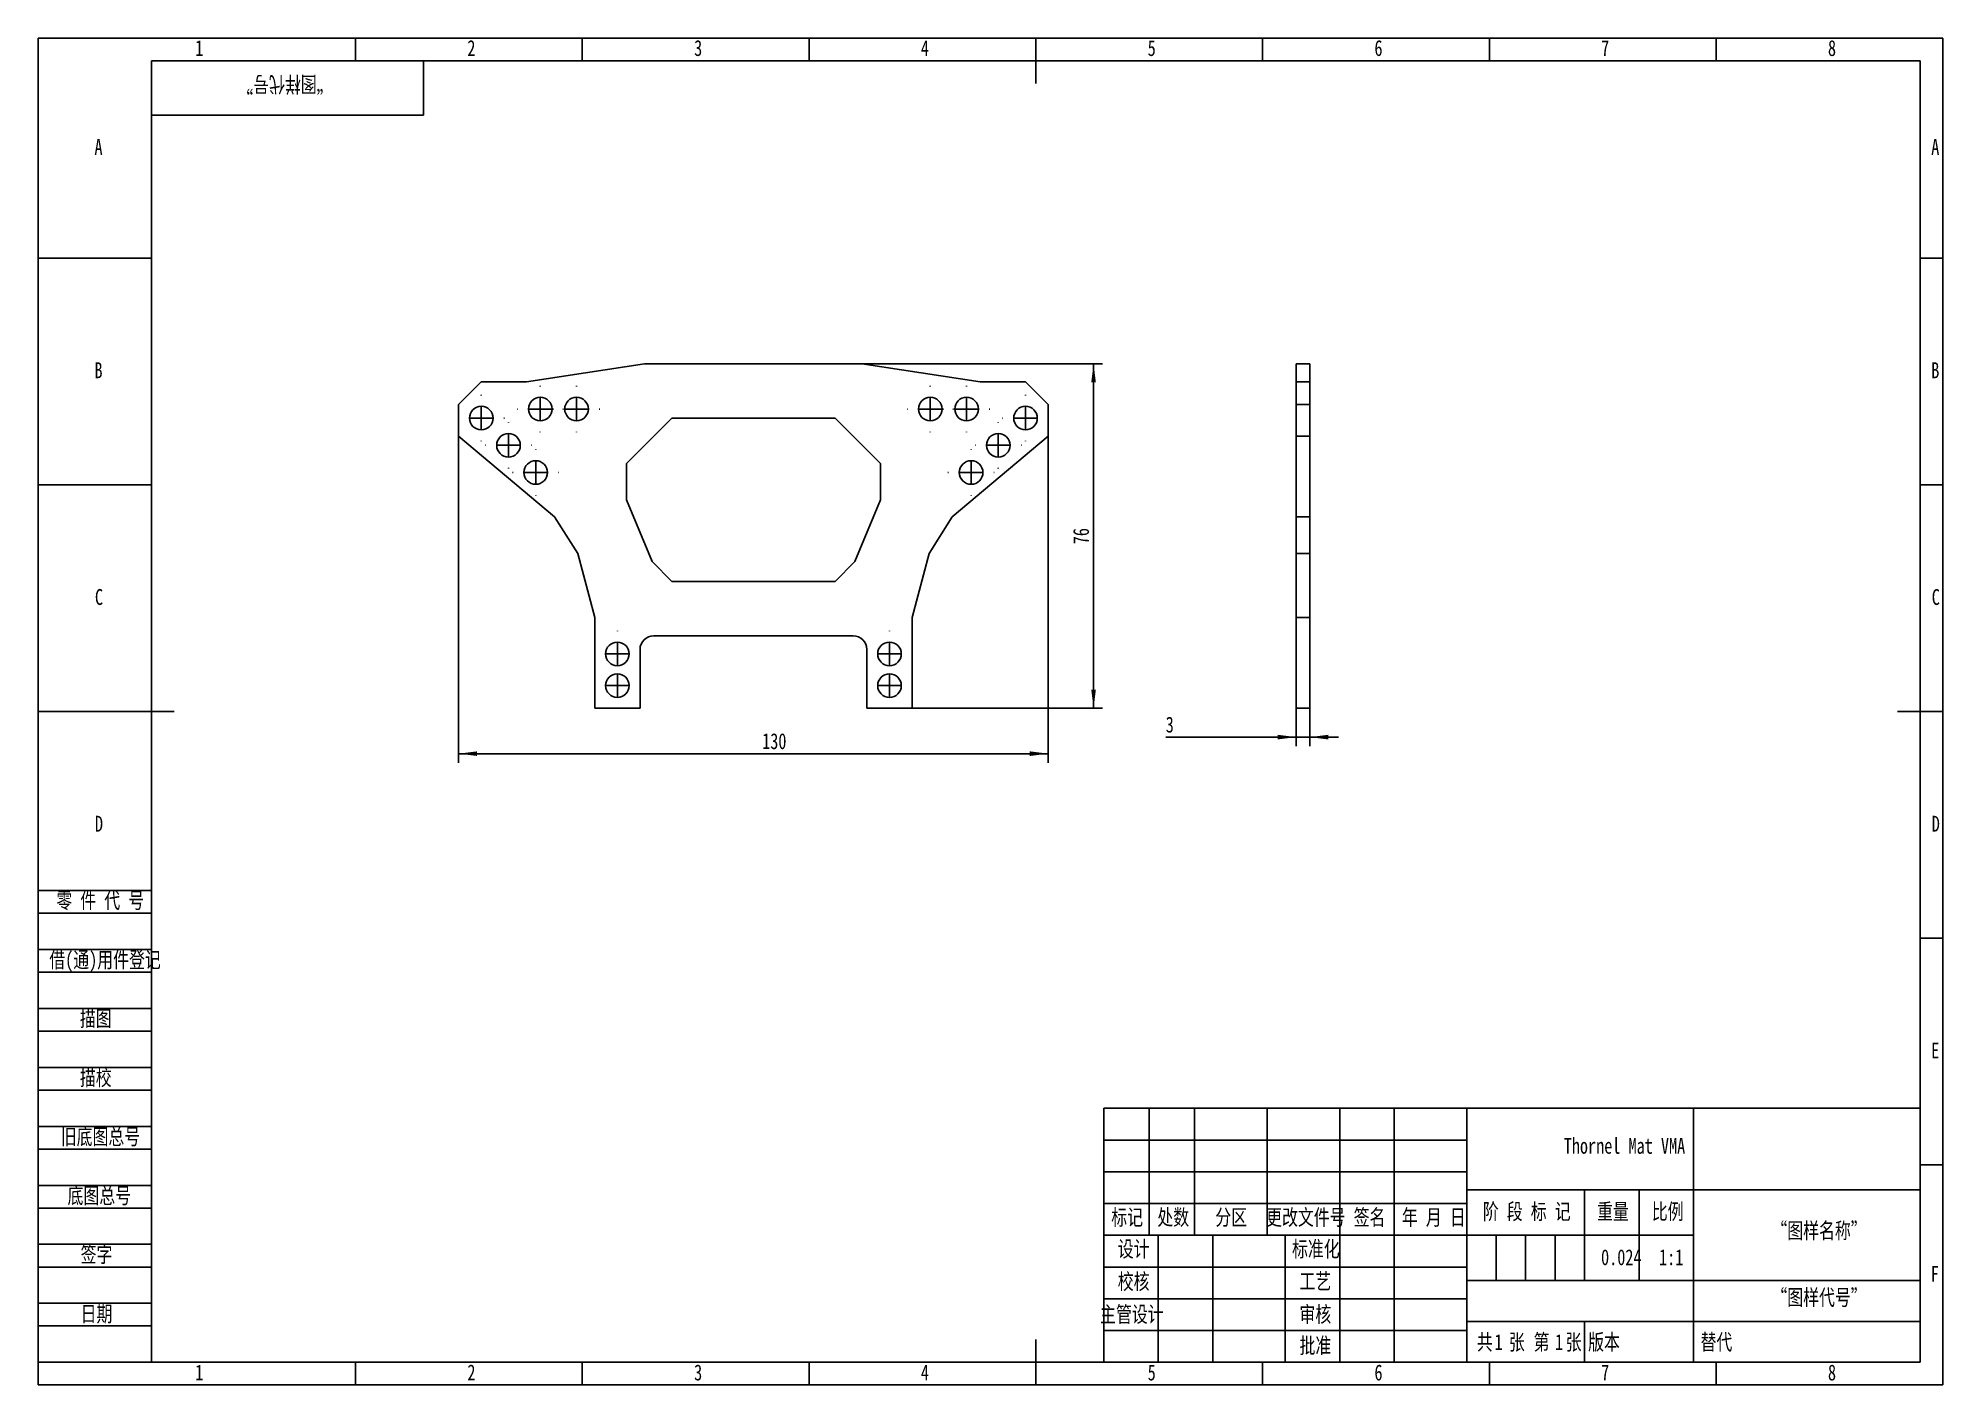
# Model space of a CAD drawing. Header units: millimetres. Extents: x 0 to 420, y 0 to 297.
import ezdxf

# ---------------------------------------------------------------- set-up
doc = ezdxf.new("R2010")
doc.units = ezdxf.units.MM
for name, color, linetype in [('10', 7, 'Continuous'), ('5', 7, 'Continuous'), ('9', 7, 'Continuous'), ('SLD-0', 7, 'Continuous')]:
    doc.layers.add(name, color=color, linetype=linetype)
doc.styles.add('SLDTEXTSTYLE0', font='HYSWLONGFANGSONG.TTF', dxfattribs={"bigfont": 'bigfont'})
doc.styles.add('SLDTEXTSTYLE1', font='长仿宋体', dxfattribs={"bigfont": 'bigfont'})
doc.styles.add('SLDTEXTSTYLE2', font='HYSWLONGFANGSONG.TTF')
doc.dimstyles.new('SLDDIMSTYLE0', dxfattribs={"dimtxt": 3.5, "dimasz": 4.08, "dimexe": 0, "dimexo": 0.0625, "dimgap": 0.875, "dimtad": 2, "dimrnd": 1e-09, "dimzin": 12, "dimdsep": 46, "dimtxsty": 'SLDTEXTSTYLE2', "dimsah": 1, "dimcen": 0.09, "dimadec": 0, "dimazin": 3, "dimtfac": 1, "dimtofl": 0, "dimtmove": 0, "dimatfit": 3, "dimfxl": 0, "dimfrac": 2, "dimtolj": 1, "dimtzin": 12, "dimarcsym": 0})
doc.dimstyles.new('SLDDIMSTYLE1', dxfattribs={"dimtxt": 3.5, "dimasz": 4.08, "dimexe": 0, "dimexo": 0.0625, "dimgap": 0.875, "dimtad": 2, "dimrnd": 1e-09, "dimzin": 12, "dimdsep": 46, "dimtxsty": 'SLDTEXTSTYLE2', "dimsah": 1, "dimcen": 0.09, "dimadec": 0, "dimazin": 3, "dimtfac": 1, "dimtmove": 0, "dimatfit": 0, "dimfxl": 0, "dimfrac": 2, "dimtolj": 1, "dimtzin": 12, "dimarcsym": 0})

# ---------------------------------------------------------------- blocks, each defined once
blk = doc.blocks.new('_D')
at = {"layer": '10'}
for p, q in [((92.73, 209.2), (92.73, 137.2)), ((222.73, 209.2), (222.73, 137.2)), ((92.73, 139.2), (222.73, 139.2))]:
    blk.add_line(p, q, dxfattribs=at)
for points in [[(92.73, 139.2), (96.81, 138.69), (96.81, 139.71)], [(222.73, 139.2), (218.65, 139.71), (218.65, 138.69)]]:
    blk.add_solid(points, dxfattribs=at)
at = {"layer": '10', "insert": (159.65, 143.71), "char_height": 3.5, "attachment_point": 1, "style": 'SLDTEXTSTYLE2'}
blk.add_mtext('130', dxfattribs=at)
blk = doc.blocks.new('_D_1')
at = {"layer": '10'}
for p, q in [((181.73, 225.2), (234.73, 225.2)), ((232.73, 149.2), (232.73, 225.2)), ((192.73, 149.2), (234.73, 149.2))]:
    blk.add_line(p, q, dxfattribs=at)
for points in [[(232.73, 225.2), (232.22, 221.12), (233.23, 221.12)], [(232.73, 149.2), (233.23, 153.28), (232.22, 153.28)]]:
    blk.add_solid(points, dxfattribs=at)
at = {"layer": '10', "insert": (228.21, 185.38), "char_height": 3.5, "attachment_point": 1, "rotation": 90, "style": 'SLDTEXTSTYLE2'}
blk.add_mtext('76', dxfattribs=at)
blk = doc.blocks.new('SW_CENTERMARKSYMBOL_0')
at = {"layer": '10', "color": 0}
for p, q in [((0, 5), (0, 5.1)), ((-5, 0), (-5.1, 0)), ((0, 0), (-2.5, 0)), ((0, 0), (0, 2.5)), ((0, 0), (0, -2.5)), ((0, 0), (2.5, 0)), ((5, 0), (5.1, 0)), ((0, -5), (0, -5.1))]:
    blk.add_line(p, q, dxfattribs=at)
blk = doc.blocks.new('SW_CENTERMARKSYMBOL_1')
at = {"layer": '10', "color": 0}
for p, q in [((0, 5), (0, 5.1)), ((-5, 0), (-5.1, 0)), ((0, 0), (-2.5, 0)), ((0, 0), (0, 2.5)), ((0, 0), (0, -2.5)), ((0, 0), (2.5, 0)), ((5, 0), (5.1, 0)), ((0, -5), (0, -5.1))]:
    blk.add_line(p, q, dxfattribs=at)
blk = doc.blocks.new('SW_CENTERMARKSYMBOL_2')
at = {"layer": '10', "color": 0}
for p, q in [((0, 5), (0, 5.1)), ((-5, 0), (-5.1, 0)), ((0, 0), (-2.5, 0)), ((0, 0), (0, 2.5)), ((0, 0), (0, -2.5)), ((0, 0), (2.5, 0)), ((5, 0), (5.1, 0)), ((0, -5), (0, -5.1))]:
    blk.add_line(p, q, dxfattribs=at)
blk = doc.blocks.new('SW_CENTERMARKSYMBOL_3')
at = {"layer": '10', "color": 0}
for p, q in [((0, 5), (0, 5.1)), ((-5, 0), (-5.1, 0)), ((0, 0), (-2.5, 0)), ((0, 0), (0, 2.5)), ((0, 0), (0, -2.5)), ((0, 0), (2.5, 0)), ((5, 0), (5.1, 0)), ((0, -5), (0, -5.1))]:
    blk.add_line(p, q, dxfattribs=at)
blk = doc.blocks.new('SW_CENTERMARKSYMBOL_4')
at = {"layer": '10', "color": 0}
for p, q in [((0, 5), (0, 5.1)), ((-5, 0), (-5.1, 0)), ((0, 0), (-2.5, 0)), ((0, 0), (0, 2.5)), ((0, 0), (0, -2.5)), ((0, 0), (2.5, 0)), ((5, 0), (5.1, 0)), ((0, -5), (0, -5.1))]:
    blk.add_line(p, q, dxfattribs=at)
blk = doc.blocks.new('SW_CENTERMARKSYMBOL_5')
at = {"layer": '10', "color": 0}
for p, q in [((0, 5), (0, 5.1)), ((-5, 0), (-5.1, 0)), ((0, 0), (-2.5, 0)), ((0, 0), (0, 2.5)), ((0, 0), (0, -2.5)), ((0, 0), (2.5, 0)), ((5, 0), (5.1, 0)), ((0, -5), (0, -5.1))]:
    blk.add_line(p, q, dxfattribs=at)
blk = doc.blocks.new('SW_CENTERMARKSYMBOL_6')
at = {"layer": '10', "color": 0}
for p, q in [((0, 5), (0, 5.1)), ((-5, 0), (-5.1, 0)), ((0, 0), (-2.5, 0)), ((0, 0), (0, 2.5)), ((0, 0), (0, -2.5)), ((0, 0), (2.5, 0)), ((5, 0), (5.1, 0)), ((0, -5), (0, -5.1))]:
    blk.add_line(p, q, dxfattribs=at)
blk = doc.blocks.new('SW_CENTERMARKSYMBOL_7')
at = {"layer": '10', "color": 0}
for p, q in [((0, 5), (0, 5.1)), ((-5, 0), (-5.1, 0)), ((0, 0), (-2.5, 0)), ((0, 0), (0, 2.5)), ((0, 0), (0, -2.5)), ((0, 0), (2.5, 0)), ((5, 0), (5.1, 0)), ((0, -5), (0, -5.1))]:
    blk.add_line(p, q, dxfattribs=at)
blk = doc.blocks.new('SW_CENTERMARKSYMBOL_8')
at = {"layer": '10', "color": 0}
for p, q in [((0, 5), (0, 5.1)), ((-5, 0), (-5.1, 0)), ((0, 0), (-2.5, 0)), ((0, 0), (0, 2.5)), ((0, 0), (0, -2.5)), ((0, 0), (2.5, 0)), ((5, 0), (5.1, 0)), ((0, -5), (0, -5.1))]:
    blk.add_line(p, q, dxfattribs=at)
blk = doc.blocks.new('SW_CENTERMARKSYMBOL_9')
at = {"layer": '10', "color": 0}
for p, q in [((0, 5), (0, 5.1)), ((-5, 0), (-5.1, 0)), ((0, 0), (-2.5, 0)), ((0, 0), (0, 2.5)), ((0, 0), (0, -2.5)), ((0, 0), (2.5, 0)), ((5, 0), (5.1, 0)), ((0, -5), (0, -5.1))]:
    blk.add_line(p, q, dxfattribs=at)
blk = doc.blocks.new('SW_CENTERMARKSYMBOL_10')
at = {"layer": '10', "color": 0}
for p, q in [((0, 5), (0, 5.1)), ((-5, 0), (-5.1, 0)), ((0, 0), (-2.5, 0)), ((0, 0), (0, 2.5)), ((0, 0), (0, -2.5)), ((0, 0), (2.5, 0)), ((5, 0), (5.1, 0)), ((0, -5), (0, -5.1))]:
    blk.add_line(p, q, dxfattribs=at)
blk = doc.blocks.new('SW_CENTERMARKSYMBOL_11')
at = {"layer": '10', "color": 0}
for p, q in [((0, 5), (0, 5.1)), ((-5, 0), (-5.1, 0)), ((0, 0), (-2.5, 0)), ((0, 0), (0, 2.5)), ((0, 0), (0, -2.5)), ((0, 0), (2.5, 0)), ((5, 0), (5.1, 0)), ((0, -5), (0, -5.1))]:
    blk.add_line(p, q, dxfattribs=at)
blk = doc.blocks.new('SW_CENTERMARKSYMBOL_12')
at = {"layer": '10', "color": 0}
for p, q in [((0, 5), (0, 5.1)), ((-5, 0), (-5.1, 0)), ((0, 0), (-2.5, 0)), ((0, 0), (0, 2.5)), ((0, 0), (0, -2.5)), ((0, 0), (2.5, 0)), ((5, 0), (5.1, 0)), ((0, -5), (0, -5.1))]:
    blk.add_line(p, q, dxfattribs=at)
blk = doc.blocks.new('SW_CENTERMARKSYMBOL_13')
at = {"layer": '10', "color": 0}
for p, q in [((0, 5), (0, 5.1)), ((-5, 0), (-5.1, 0)), ((0, 0), (-2.5, 0)), ((0, 0), (0, 2.5)), ((0, 0), (0, -2.5)), ((0, 0), (2.5, 0)), ((5, 0), (5.1, 0)), ((0, -5), (0, -5.1))]:
    blk.add_line(p, q, dxfattribs=at)
blk = doc.blocks.new('_D_2')
at = {"layer": '10'}
for p, q in [((277.4, 149.2), (277.4, 140.85)), ((280.4, 149.2), (280.4, 140.85)), ((277.4, 142.85), (248.63, 142.85)), ((280.4, 142.85), (277.4, 142.85)), ((280.4, 142.85), (286.75, 142.85))]:
    blk.add_line(p, q, dxfattribs=at)
for points in [[(277.4, 142.85), (273.32, 143.36), (273.32, 142.34)], [(280.4, 142.85), (284.48, 142.34), (284.48, 143.36)]]:
    blk.add_solid(points, dxfattribs=at)
at = {"layer": '10', "insert": (248.63, 147.36), "char_height": 3.5, "attachment_point": 1, "style": 'SLDTEXTSTYLE2'}
blk.add_mtext('3', dxfattribs=at)

msp = doc.modelspace()

# ---------------------------------------------------------------- linework, layer by layer
at = {"color": 7, "linetype": 'Continuous', "lineweight": 25}
for p, q in [((107.726, 221.199), (133.726, 225.199)), ((133.726, 225.199), (181.726, 225.199)), ((207.726, 221.199), (181.726, 225.199)), ((280.402, 225.199), (277.402, 225.199)), ((277.402, 221.199), (277.402, 225.199)), ((280.402, 221.199), (280.402, 225.199)), ((97.726, 221.199), (92.726, 216.199)), ((97.726, 221.199), (107.726, 221.199)), ((217.726, 221.199), (207.726, 221.199)), ((222.726, 216.199), (217.726, 221.199)), ((277.402, 216.199), (277.402, 221.199)), ((277.402, 221.199), (280.402, 221.199)), ((280.402, 221.199), (280.402, 216.199)), ((92.726, 209.199), (92.726, 216.199)), ((222.726, 209.199), (222.726, 216.199)), ((280.402, 216.199), (277.402, 216.199)), ((277.402, 209.199), (277.402, 216.199)), ((280.402, 209.199), (280.402, 216.199)), ((139.726, 213.199), (129.726, 203.199)), ((139.726, 213.199), (175.726, 213.199)), ((175.726, 213.199), (185.726, 203.199)), ((113.898, 191.415), (92.726, 209.199)), ((201.555, 191.415), (222.726, 209.199)), ((280.402, 209.199), (277.402, 209.199)), ((277.402, 191.415), (277.402, 209.199)), ((280.402, 191.415), (280.402, 209.199)), ((129.726, 203.199), (129.726, 195.199)), ((185.726, 203.199), (185.726, 195.199)), ((135.383, 181.542), (129.726, 195.199)), ((185.726, 195.199), (180.069, 181.542)), ((113.898, 191.415), (118.999, 183.364)), ((196.454, 183.364), (201.555, 191.415)), ((277.402, 191.415), (280.402, 191.415)), ((277.402, 183.364), (277.402, 191.415)), ((280.402, 191.415), (280.402, 183.364)), ((122.726, 169.199), (118.999, 183.364)), ((135.383, 181.542), (139.726, 177.199)), ((180.069, 181.542), (175.726, 177.199)), ((192.726, 169.199), (196.454, 183.364)), ((280.402, 183.364), (277.402, 183.364)), ((277.402, 169.199), (277.402, 183.364)), ((280.402, 169.199), (280.402, 183.364)), ((175.726, 177.199), (139.726, 177.199)), ((122.726, 149.199), (122.726, 169.199)), ((192.726, 149.199), (192.726, 169.199)), ((280.402, 169.199), (277.402, 169.199)), ((277.402, 149.199), (277.402, 169.199)), ((280.402, 149.199), (280.402, 169.199)), ((135.726, 165.199), (179.726, 165.199)), ((132.726, 149.199), (132.726, 162.199)), ((182.726, 149.199), (182.726, 162.199)), ((122.726, 149.199), (132.726, 149.199)), ((182.726, 149.199), (192.726, 149.199)), ((280.402, 149.199), (277.402, 149.199))]:
    msp.add_line(p, q, dxfattribs=at)
for centre in [(97.726, 213.199), (110.726, 215.199), (118.726, 215.199), (196.726, 215.199), (204.726, 215.199), (217.726, 213.199), (103.726, 207.199), (211.726, 207.199), (109.726, 201.199), (205.726, 201.199), (127.726, 161.199), (187.726, 161.199), (127.726, 154.199), (187.726, 154.199)]:
    msp.add_circle(centre, 2.6, dxfattribs=at)
for centre, start, end in [((135.726, 162.199), 90, 180), ((179.726, 162.199), 0, 90)]:
    msp.add_arc(centre, 3, start, end, dxfattribs=at)
at = {"layer": '10', "color": 7}
for p, q in [((0, 109), (25, 109)), ((0, 104), (25, 104)), ((0, 96), (25, 96)), ((0, 91), (25, 91)), ((0, 83), (25, 83)), ((0, 78), (25, 78)), ((0, 70), (25, 70)), ((0, 65), (25, 65)), ((0, 57), (25, 57)), ((0, 52), (25, 52)), ((235, 54), (315, 54)), ((235, 47), (315, 47)), ((0, 44), (25, 44)), ((0, 39), (25, 39)), ((0, 31), (25, 31)), ((0, 26), (25, 26)), ((0, 18), (25, 18)), ((0, 13), (25, 13))]:
    msp.add_line(p, q, dxfattribs=at)
at = {"layer": '10', "color": 7, "lineweight": 25}
for p, q in [((245, 61), (245, 33)), ((255, 61), (255, 33)), ((271, 61), (271, 33)), ((287, 61), (287, 5)), ((299, 61), (299, 5)), ((315, 61), (315, 5)), ((365, 61), (365, 33)), ((315, 43), (415, 43)), ((340.986, 43), (340.986, 23)), ((353, 43), (353, 23)), ((235, 40), (315, 40)), ((235, 33), (365, 33)), ((247, 33), (247, 5)), ((259, 33), (259, 5)), ((275, 33), (275, 5)), ((365, 33), (365, 5)), ((235, 26), (315, 26)), ((315, 23), (415, 23)), ((235, 19), (315, 19)), ((315, 14), (415, 14)), ((235, 12), (315, 12))]:
    msp.add_line(p, q, dxfattribs=at)
at = {"layer": '5'}
for p, q in [((70, 297), (70, 292)), ((120, 297), (120, 292)), ((170, 297), (170, 292)), ((270, 297), (270, 292)), ((320, 297), (320, 292)), ((370, 297), (370, 292)), ((0, 248.5), (25, 248.5)), ((420, 248.5), (415, 248.5)), ((0, 198.5), (25, 198.5)), ((420, 198.5), (415, 198.5)), ((420, 98.5), (415, 98.5)), ((420, 48.5), (415, 48.5)), ((70, 0), (70, 5)), ((120, 0), (120, 5)), ((170, 0), (170, 5)), ((270, 0), (270, 5)), ((320, 0), (320, 5)), ((370, 0), (370, 5))]:
    msp.add_line(p, q, dxfattribs=at)
at = {"layer": '5', "lineweight": 25}
for p, q in [((220, 297), (220, 287)), ((0, 148.5), (30, 148.5)), ((420, 148.5), (410, 148.5)), ((220, 0), (220, 10))]:
    msp.add_line(p, q, dxfattribs=at)
at = {"layer": '5', "color": 7, "lineweight": 25}
for p, q in [((415, 292), (25, 292)), ((25, 292), (25, 5)), ((85, 280), (85, 292)), ((415, 5), (415, 292)), ((25, 280), (85, 280)), ((235, 61), (415, 61)), ((235, 61), (235, 5)), ((0, 5), (415, 5))]:
    msp.add_line(p, q, dxfattribs=at)
at = {"layer": '9', "color": 7}
for p, q in [((420, 297), (0, 297)), ((0, 297), (0, 0)), ((420, 148.5), (420, 297)), ((420, 0), (420, 148.5)), ((0, 0), (420, 0))]:
    msp.add_line(p, q, dxfattribs=at)
at = {"layer": 'SLD-0'}
for p, q in [((321.5, 33), (321.5, 23)), ((328, 33), (328, 23)), ((334.5, 33), (334.5, 23))]:
    msp.add_line(p, q, dxfattribs=at)
at = {"layer": 'SLD-0', "lineweight": 25}
msp.add_line((340.986, 14), (340.986, 5), dxfattribs=at)

# ---------------------------------------------------------------- block references
at = {"layer": '10'}
for name, p in [('SW_CENTERMARKSYMBOL_5', (110.726, 215.199)), ('SW_CENTERMARKSYMBOL_7', (118.726, 215.199)), ('SW_CENTERMARKSYMBOL_12', (196.726, 215.199)), ('SW_CENTERMARKSYMBOL_10', (204.726, 215.199)), ('SW_CENTERMARKSYMBOL_8', (97.726, 213.199)), ('SW_CENTERMARKSYMBOL_13', (217.726, 213.199)), ('SW_CENTERMARKSYMBOL_4', (103.726, 207.199)), ('SW_CENTERMARKSYMBOL_9', (211.726, 207.199)), ('SW_CENTERMARKSYMBOL_6', (109.726, 201.199)), ('SW_CENTERMARKSYMBOL_11', (205.726, 201.199)), ('SW_CENTERMARKSYMBOL_3', (127.726, 161.199)), ('SW_CENTERMARKSYMBOL_1', (187.726, 161.199)), ('SW_CENTERMARKSYMBOL_0', (127.726, 154.199)), ('SW_CENTERMARKSYMBOL_2', (187.726, 154.199))]:
    msp.add_blockref(name, p, dxfattribs=at)

# ---------------------------------------------------------------- texts
at = {"layer": '10', "char_height": 3.5}
for s, insert, attachment_point, style in [('1', (35.544, 296.555), 2, 'SLDTEXTSTYLE2'), ('2', (95.544, 296.555), 2, 'SLDTEXTSTYLE2'), ('3', (145.544, 296.555), 2, 'SLDTEXTSTYLE2'), ('4', (195.544, 296.555), 2, 'SLDTEXTSTYLE2'), ('5', (245.544, 296.555), 2, 'SLDTEXTSTYLE2'), ('6', (295.547, 296.555), 2, 'SLDTEXTSTYLE2'), ('7', (345.547, 296.555), 2, 'SLDTEXTSTYLE2'), ('8', (395.547, 296.555), 2, 'SLDTEXTSTYLE2'), ('A', (13.32, 274.747), 2, 'SLDTEXTSTYLE2'), ('A', (418.32, 274.747), 2, 'SLDTEXTSTYLE2'), ('B', (13.32, 225.497), 2, 'SLDTEXTSTYLE2'), ('B', (418.32, 225.497), 2, 'SLDTEXTSTYLE2'), ('C', (13.427, 175.497), 2, 'SLDTEXTSTYLE2'), ('C', (418.427, 175.497), 2, 'SLDTEXTSTYLE2'), ('D', (13.43, 125.497), 2, 'SLDTEXTSTYLE2'), ('D', (418.43, 125.497), 2, 'SLDTEXTSTYLE2'), ('E', (418.318, 75.497), 2, 'SLDTEXTSTYLE2'), ('Thornel Mat VMA', (349.788, 54.481), 2, 'SLDTEXTSTYLE2'), ('\\M+18167图样\\M+196BC\\M+18FCC\\M+18168', (392.688, 35.791), 2, 'SLDTEXTSTYLE0'), ('0.024', (349.093, 29.905), 2, 'SLDTEXTSTYLE2'), ('1:1', (360.084, 29.905), 2, 'SLDTEXTSTYLE2'), ('F', (418.224, 26.247), 2, 'SLDTEXTSTYLE2'), ('\\M+18167图样\\M+191E3\\M+18D86\\M+18168', (392.69, 21.05), 2, 'SLDTEXTSTYLE0'), ('1', (321.142, 11.201), 1, 'SLDTEXTSTYLE2'), ('1', (334.479, 11.201), 1, 'SLDTEXTSTYLE2'), ('1', (35.544, 4.497), 2, 'SLDTEXTSTYLE2'), ('2', (95.544, 4.497), 2, 'SLDTEXTSTYLE2'), ('3', (145.544, 4.497), 2, 'SLDTEXTSTYLE2'), ('4', (195.544, 4.497), 2, 'SLDTEXTSTYLE2'), ('5', (245.544, 4.497), 2, 'SLDTEXTSTYLE2'), ('6', (295.547, 4.497), 2, 'SLDTEXTSTYLE2'), ('7', (345.547, 4.497), 2, 'SLDTEXTSTYLE2'), ('8', (395.547, 4.497), 2, 'SLDTEXTSTYLE2')]:
    msp.add_mtext(s, dxfattribs=dict(at, insert=insert, attachment_point=attachment_point, style=style))
at = {"layer": '10', "color": 7, "char_height": 3.5, "style": 'SLDTEXTSTYLE0'}
for s, insert, attachment_point in [('\\M+197EB \\M+18C8F \\M+191E3 \\M+18D86', (4.023, 108.595), 1), ('\\M+18ED8(\\M+192CA)\\M+19770\\M+18C8F\\M+1936F记', (2.474, 95.499), 1), ('\\M+19560图', (12.719, 82.553), 2), ('\\M+19560\\M+18D5A', (12.719, 69.517), 2), ('\\M+18B8C\\M+192EA图总\\M+18D86', (5, 56.488), 1), ('\\M+192EA图总\\M+18D86', (6.5, 43.486), 1), ('标记', (240.135, 38.717), 2), ('处\\M+19094', (250.298, 38.717), 2), ('\\M+195AA\\M+18BE6', (263.075, 38.717), 2), ('\\M+18D58\\M+189FC\\M+195B6\\M+18C8F\\M+18D86', (279.539, 38.717), 2), ('签\\M+196BC', (293.579, 38.717), 2), ('\\M+1944E \\M+18C8E \\M+193FA', (307.742, 38.717), 2), ('阶 \\M+19269 标 记', (328.24, 39.994), 2), ('\\M+18F64\\M+197CA', (347.243, 39.994), 2), ('\\M+194E4\\M+197E1', (359.326, 39.994), 2), ('  签\\M+18E9A', (11.088, 30.537), 2), ('设计', (241.567, 31.734), 2), ('标\\M+18F79\\M+189BB', (281.739, 31.734), 2), ('\\M+18D5A\\M+18A6A', (241.567, 24.556), 2), ('\\M+18D48艺', (281.629, 24.599), 2), ('  \\M+193FA\\M+18AFA', (11.088, 17.437), 2), ('\\M+18EE5\\M+18AC7设计', (241.167, 17.33), 2), ('审\\M+18A6A', (281.629, 17.33), 2), ('\\M+194E1\\M+18F79', (281.629, 10.441), 2), ('\\M+18BA4  张 ', (322.527, 11.201), 2), ('\\M+191E6  张', (335.04, 11.201), 2), ('\\M+194C5\\M+1967B', (345.279, 11.201), 2)]:
    msp.add_mtext(s, dxfattribs=dict(at, insert=insert, attachment_point=attachment_point))
at = {"layer": 'SLD-0', "insert": (54.424, 285.023), "char_height": 3.5, "attachment_point": 2, "rotation": 180, "style": 'SLDTEXTSTYLE1'}
msp.add_mtext('\\M+18167图样\\M+191E3\\M+18D86\\M+18168', dxfattribs=at)
at = {"layer": 'SLD-0', "insert": (366.561, 11.201), "char_height": 3.5, "attachment_point": 1, "style": 'SLDTEXTSTYLE0'}
msp.add_mtext('\\M+191D6\\M+191E3', dxfattribs=at)

# ---------------------------------------------------------------- dimensions: what is measured, and where the dimension line sits
at = {"layer": '10'}
dim = msp.add_linear_dim(base=(232.726, 225.199), p1=(192.726, 149.199), p2=(181.726, 225.199), angle=90, dimstyle='SLDDIMSTYLE0', dxfattribs=at)
dim.commit()
dim.dimension.update_dxf_attribs({"geometry": '_D_1', "text_midpoint": (232.726, 186.911), "dimtype": 160})
for base, p1, p2, dimstyle, picture, middle in [((222.726, 139.199), (92.726, 209.199), (222.726, 209.199), 'SLDDIMSTYLE0', '_D', (161.95, 139.199)), ((277.402, 142.852), (280.402, 149.199), (277.402, 149.199), 'SLDDIMSTYLE1', '_D_2', (249.402, 142.852))]:
    dim = msp.add_linear_dim(base=base, p1=p1, p2=p2, dimstyle=dimstyle, dxfattribs=at)
    dim.commit()
    dim.dimension.update_dxf_attribs({"geometry": picture, "text_midpoint": middle, "dimtype": 160})

doc.saveas('drawing.dxf')
